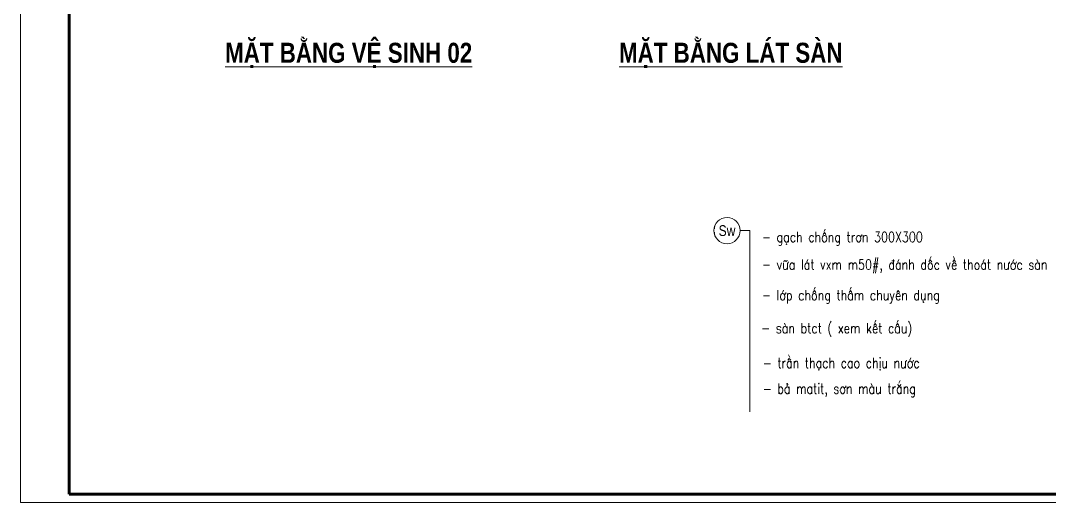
# Model space of a CAD drawing. Header units: millimetres. Extents: x 2565303 to 2664360, y -865723 to -262051.
# Drawn here: x 2628987 to 2636585, y -704744 to -701187 of the extents above; entities that cross this region are included whole.
import ezdxf
from ezdxf.enums import TextEntityAlignment as Align

# ---------------------------------------------------------------- set-up
doc = ezdxf.new("R2010")
doc.units = ezdxf.units.MM
doc.header["$LTSCALE"] = 10
doc.header["$MEASUREMENT"] = 0
doc.linetypes.add('ACAD_ISO07W100', pattern=[3, 0, -3])
doc.layers.get('0').update_dxf_attribs({"linetype": 'CONTINUOUS'})
doc.layers.get('DEFPOINTS').update_dxf_attribs({"color": 10, "linetype": 'CONTINUOUS'})
for name, color, linetype, lineweight in [('-thay1', 7, 'CONTINUOUS', 18), ('A-WIPEOUT', 254, 'ACAD_ISO07W100', 0), ('LC ISO', 153, 'CONTINUOUS', 13), ('LC Net manh', 250, 'CONTINUOUS', 5), ('LC Text1', 20, 'CONTINUOUS', 13), ('LC Text2', 7, 'CONTINUOUS', 13)]:
    doc.layers.add(name, color=color, linetype=linetype, lineweight=lineweight)
doc.layers.add('Khungten_LCDI', color=7, linetype='CONTINUOUS')
doc.styles.add('General text 2', font='arial.ttf')
doc.styles.add('Khungten', font='', dxfattribs={"width": 0.9, "height": 5000})
doc.styles.add('LC 1', font='')
doc.styles.add('LC 3', font='vnsimli.shx', dxfattribs={"width": 0.75})
doc.styles.add('LC3', font='', dxfattribs={"width": 0.8})
doc.styles.add('Title', font='', dxfattribs={"width": 0.8})
doc.styles.get('Khungten').set_extended_font_data('.VnAvantH')
doc.styles.get('LC 1').set_extended_font_data('.VnAvantH', bold=True)
doc.styles.get('LC3').set_extended_font_data('.VnArialH', bold=True)
doc.styles.get('Title').set_extended_font_data('.VnBlackH')

# ---------------------------------------------------------------- blocks, each defined once
blk = doc.blocks.new('lcdi fix')
at = {"layer": 'DEFPOINTS', "lineweight": 0}
blk.add_lwpolyline([(-1200, -14850), (-1200, 14850), (40800, 14850), (40800, -14850)], close=True, dxfattribs=at)
at = {"layer": 'Khungten_LCDI', "color": 5, "lineweight": 60}
blk.add_lwpolyline([(0, -14650), (0, 14650), (40600, 14650), (40600, -14650)], close=True, dxfattribs=at)
at = {"color": 7, "style": 'Khungten', "width": 0.8}
for tag, p in [('REVISION', (39499, -10746)), ('NGAYHT', (39546, -11609))]:
    blk.add_attdef(tag, text='', height=200, dxfattribs=at).set_placement(p, align=Align.CENTER)
at = {"layer": 'LC Text1', "style": 'Title', "width": 1.485915}
for tag, p, p2 in [('TENBANVE1', (36913, -8886), (40339, -8886)), ('TENBANVE2', (36913, -9562), (40339, -9562))]:
    blk.add_attdef(tag, text='', height=250, dxfattribs=at).set_placement(p, p2, align=Align.FIT)
at = {"layer": 'LC Text1', "style": 'Title', "width": 0.7}
blk.add_attdef('SOBANVE', text='', height=250, dxfattribs=at).set_placement((39562, -13896), align=Align.CENTER)
blk = doc.blocks.new('TIEUDE1')
at = {"layer": 'LC Text2', "color": 7, "style": 'LC 1'}
blk.add_attdef('TIªU§Ò', text='', height=5, dxfattribs=at).set_placement((0, 0), align=Align.BOTTOM_CENTER)
blk.add_attdef('TL', text='', height=3, dxfattribs=at).set_placement((0, -2), align=Align.TOP_CENTER)
blk = doc.blocks.new('*U262')
at = {"layer": 'A-WIPEOUT'}
blk.add_lwpolyline([(0, 4.25), (-2.5, 3.44), (-4.04, 1.31), (-4.04, -1.31), (-2.5, -3.44), (0, -4.25), (2.5, -3.44), (4.04, -1.31), (4.04, 1.31), (2.5, 3.44)], close=True, dxfattribs=at)
at = {"layer": 'LC Text1', "style": 'General text 2', "width": 0.8, "flags": 8}
blk.add_attdef('SYMBOL', text='', height=3.5, dxfattribs=at).set_placement((0, 0), align=Align.MIDDLE_CENTER)
blk.add_wipeout([(0, 4.25), (-2.5, 3.44), (-4.04, 1.31), (-4.04, -1.31), (-2.5, -3.44), (0, -4.25), (2.5, -3.44), (4.04, -1.31), (4.04, 1.31), (2.5, 3.44)]).dxf.layer = 'A-WIPEOUT'
at = {"layer": 'LC ISO'}
blk.add_circle((0, 0), 4.25, dxfattribs=at)

msp = doc.modelspace()

# ---------------------------------------------------------------- linework, layer by layer
at = {"layer": 'LC ISO', "ltscale": 2}
msp.add_lwpolyline([(2634301.4, -702737.7), (2634372.6, -702737.7), (2634372.6, -704076.2)], dxfattribs=at)

# ---------------------------------------------------------------- block references
at = {"layer": '-thay1', "xscale": 0.3000000077813137, "yscale": 0.3000000077813137, "zscale": 0.3000000077813137}
msp.add_blockref('lcdi fix', (2629346.8, -700289.4), dxfattribs=at)
at = {"layer": 'LC Text2'}
ref = msp.add_blockref('TIEUDE1', (2631409.9, -701543.1), dxfattribs=dict(at, xscale=30, yscale=30, zscale=30))
ref.add_attrib('TIªU§Ò', '%%UmÆt b»ng VÖ SINH 02', dxfattribs={"color": 7, "height": 147.732, "style": 'LC3', "width": 0.8}).set_placement((2631409.9, -701543.1), align=Align.BOTTOM_CENTER)
ref = msp.add_blockref('TIEUDE1', (2634231.8, -701543.1), dxfattribs=dict(at, xscale=30, yscale=30, zscale=30))
ref.add_attrib('TIªU§Ò', '%%UmÆt b»ng l¸t sµn', dxfattribs={"color": 7, "height": 147.732, "style": 'LC3', "width": 0.8}).set_placement((2634231.8, -701543.1), align=Align.BOTTOM_CENTER)

# ---------------------------------------------------------------- texts
at = {"layer": 'LC Text1', "style": 'LC 3', "width": 0.8}
for s, p in [('- g¹ch chèng tr¬n 300X300 ', (2634462.3, -702747.7)), ('- v÷a l¸t vxm m50#, ®¸nh dèc vÒ tho¸t n\xadíc sµn', (2634462.3, -702951.1)), ('- líp chèng thÊm chuyªn dông', (2634462.3, -703176.6)), ('- sµn btct ( xem kÕt cÊu)', (2634456.9, -703420.7)), ('- trÇn th¹ch cao chÞu n\xadíc', (2634467.6, -703677.3)), ('- b¶ matit, s¬n mµu tr¾ng', (2634467.6, -703866.8))]:
    msp.add_text(s, height=75, dxfattribs=at).set_placement(p, align=Align.TOP_LEFT)

# ---------------------------------------------------------------- next in the draw order: block references
at = {"layer": 'LC Net manh'}
ref = msp.add_blockref('*U262', (2634204.2, -702737.7), dxfattribs=dict(at, xscale=22.87058882816368, yscale=22.87058882816368, zscale=22.87058882816368))
ref.add_attrib('SYMBOL', 'Sw', dxfattribs={"layer": 'LC Text1', "height": 80.05, "style": 'General text 2', "width": 0.8}).set_placement((2634204.2, -702737.7), align=Align.MIDDLE_CENTER)

doc.saveas('drawing.dxf')
